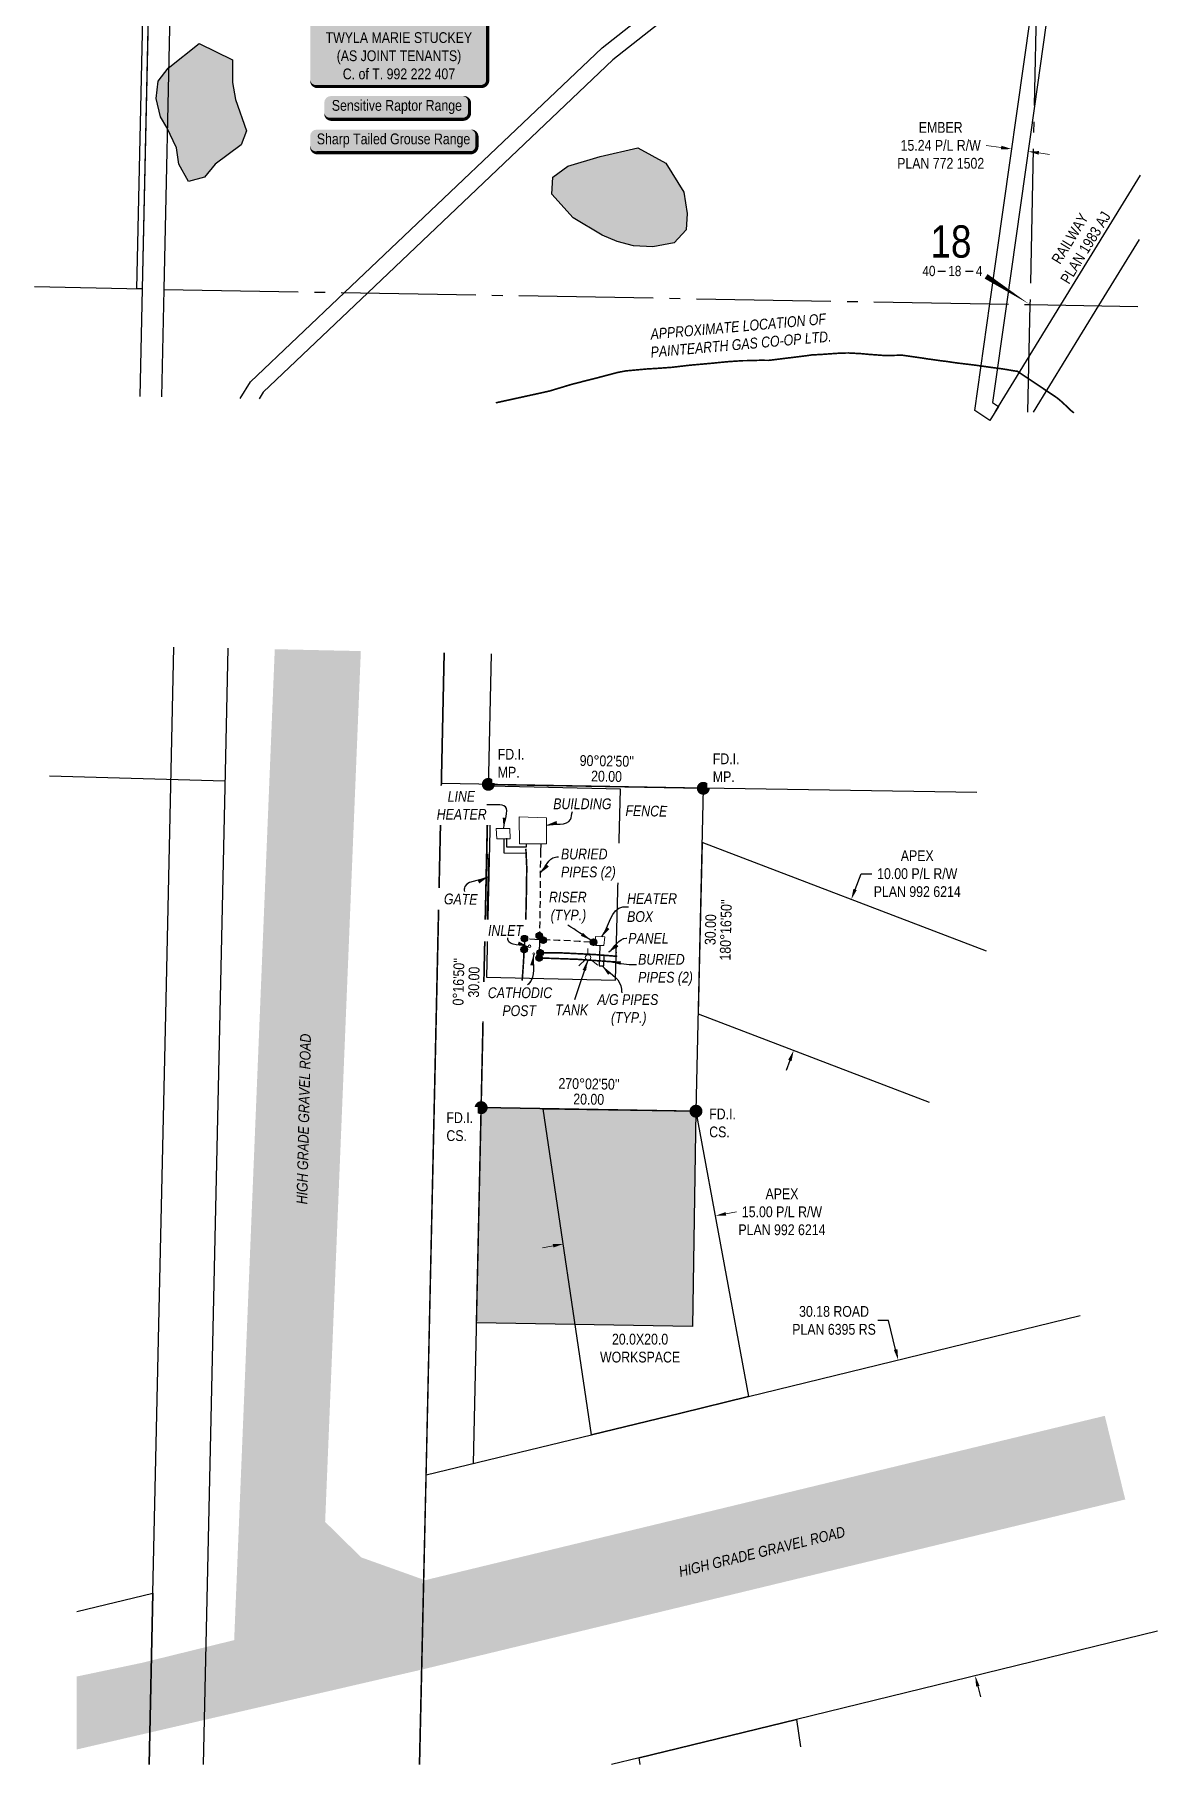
# Model space of a CAD drawing. Extents: x 388722 to 394158, y 5809937 to 5812852.
# Drawn here: x 391410 to 392453, y 5809937 to 5811544 of the extents above; entities that cross this region are included whole.
import ezdxf
from ezdxf.enums import TextEntityAlignment as Align

# ---------------------------------------------------------------- set-up
doc = ezdxf.new("R2010")
doc.units = 0
doc.header["$LTSCALE"] = 5
doc.header["$PDSIZE"] = 0.5
for name, pattern in [('DASHDOT', [25.4, 12.7, -6.35, 0, -6.35]), ('foc-QUARTERLINE', [33, 25, -3, 2, -3]), ('UG_PIPE', [1.875, 1.25, -0.625])]:
    doc.linetypes.add(name, pattern=pattern)
doc.layers.get('Defpoints').update_dxf_attribs({"color": 9})
for name, color, linetype in [('10', 1, 'Continuous'), ('9', 3, 'Continuous'), ('AS-FENCE', 48, 'foc-FENCE'), ('AS-PIPE-AG', 44, 'Continuous'), ('AS-PIPE-UG', 44, 'UG_PIPE'), ('AS-ROADS', 254, 'Continuous'), ('AS-SYMBOL', 7, 'Continuous'), ('AS-WILDLIFE-BLOCK', 131, 'Continuous'), ('C-RW', 13, 'Continuous'), ('CG-NOTES', 7, 'Continuous'), ('F-RW', 190, 'Continuous'), ('L-BD', 7, 'Continuous'), ('L-MON', 1, 'Continuous'), ('L-SEC', 7, 'Continuous'), ('L-SECLBL', 7, 'Continuous'), ('L-SECQ', 8, 'foc-QUARTERLINE'), ('L-TITLEDB', 4, 'Continuous'), ('L-TITLEDB-T', 4, 'Continuous'), ('P-APEX RECON-TWS', 104, 'Continuous'), ('P-APEX RECON-TWS-H', 111, 'Continuous'), ('T-WATER', 160, 'Continuous'), ('T-WATER-H', 133, 'Continuous')]:
    doc.layers.add(name, color=color, linetype=linetype)
for name, color, linetype, lineweight in [('AS-GENERAL', 48, 'Continuous', 18), ('AS-RECON EXISTING', 151, 'DASHDOT', 40), ('C-RW-T', 13, 'Continuous', 9), ('F-RW-T', 190, 'Continuous', 9), ('P-APEX RECON-TWS-T', 104, 'Continuous', 9), ('T-TEXT', 48, 'Continuous', 18)]:
    doc.layers.add(name, color=color, linetype=linetype, lineweight=lineweight)
doc.styles.add('80', font='ARIALN.TTF', dxfattribs={"height": 10})
doc.styles.add('80CG', font='ARIALN.TTF', dxfattribs={"height": 10})
doc.styles.add('80L', font='ARIALN.TTF', dxfattribs={"height": 10})
doc.styles.add('80LS', font='ARIALNI.TTF', dxfattribs={"height": 10})
doc.styles.add('foc-LtypeFont', font='ARIALN.TTF', dxfattribs={"height": 7.35})
doc.styles.add('SIMPLEX', font='ARIALN.TTF')
doc.linetypes.add('foc-FENCE', pattern='A,10,-1,["X",foc-LtypeFont,S=0.2,R=0,X=-0.625,Y=-0.75],-1.24', length=12.24)
doc.dimstyles.new('Compass 5 000', dxfattribs={"dimscale": 5, "dimtxt": 9, "dimasz": 2, "dimexe": 0.2, "dimexo": 0.0625, "dimgap": 0.5, "dimtad": 0, "dimtih": 1, "dimtoh": 1, "dimzin": 0, "dimdsep": 46, "dimtxsty": '80CG', "dimcen": 0.1, "dimse1": 1, "dimse2": 1, "dimclrd": 256, "dimclrt": 256, "dimaunit": 1, "dimadec": 4, "dimazin": 0, "dimtfac": 0.06, "dimtofl": 0, "dimtmove": 0, "dimatfit": 1, "dimfxl": 0.2, "dimtolj": 1, "dimtzin": 0, "dimlwd": -1, "dimarcsym": 0})

# ---------------------------------------------------------------- blocks, each defined once
blk = doc.blocks.new('L-SECLBL')
at = {"layer": '9', "color": 7}
for p, q in [((-5.1, -27.8), (-12.3, -27.8)), ((20.7, -27.8), (13.5, -27.8))]:
    blk.add_line(p, q, dxfattribs=at)
at = {"layer": '10', "color": 2, "style": 'SIMPLEX'}
blk.add_attdef('SEC', text='', height=30, dxfattribs=at).set_placement((0, 0), align=Align.MIDDLE)
at = {"layer": '10', "color": 5, "style": '80L'}
blk.add_attdef('TWP', text='', height=9.5, dxfattribs=at).set_placement((-14.4, -27.4), align=Align.MIDDLE_RIGHT)
blk.add_attdef('RGE', text='', height=9.5, dxfattribs=at).set_placement((3.6, -27.4), align=Align.MIDDLE_CENTER)
blk.add_attdef('MER', text='', height=9.5, dxfattribs=at).set_placement((23.2, -27.4), align=Align.MIDDLE_LEFT)
blk = doc.blocks.new('*D373')
at = {"layer": 'Defpoints', "color": 0, "transparency": 16777216}
for p in [(392317.9, 5811437.4), (392313.1, 5811403.5), (392328.3, 5811401.4)]:
    blk.add_point(p, dxfattribs=at)
at = {"layer": 'F-RW-T', "transparency": 16777216}
for p, q in [((392308, 5811438.8), (392294, 5811440.8)), ((392343, 5811433.9), (392352.9, 5811432.5))]:
    blk.add_line(p, q, dxfattribs=at)
for points in [[(392308.3, 5811440.5), (392307.8, 5811437.2), (392317.9, 5811437.4)], [(392343.2, 5811435.5), (392342.8, 5811432.2), (392333.1, 5811435.3)]]:
    blk.add_solid(points, dxfattribs=at)
at = {"layer": 'F-RW-T', "transparency": 16777216, "insert": (392251.8, 5811440.8), "char_height": 10, "attachment_point": 5, "style": '80CG'}
blk.add_mtext('\\A1;EMBER\\P15.24 P/L R/W\\PPLAN 772 1502', dxfattribs=at)
blk = doc.blocks.new('*U378')
h = blk.add_hatch(color=59)
edge = h.paths.add_edge_path()
edge.add_line((-76.5, -37), (76.5, -37))
edge.add_arc((76.5, -31), 6, 270, 360)
edge.add_line((82.5, -31), (82.5, 29.5))
edge.add_arc((76.5, 29.5), 6, 0, 90)
edge.add_line((76.5, 35.5), (-76.5, 35.5))
edge.add_arc((-76.5, 29.5), 6, 90, 180)
edge.add_line((-82.5, 29.5), (-82.5, -31))
edge.add_arc((-76.5, -31), 6, 180, 270)
at = {"color": 1, "flags": 128}
blk.add_lwpolyline([(-76.5, -37, 3, 3, 0), (76.5, -37, 3, 3, 0.414214), (82.5, -31, 3, 3, 0), (82.5, 29.5, 3, 0, 0.414214), (76.5, 35.5, 0, 0, 0), (-76.5, 35.5, 0, 0, 0.414214), (-82.5, 29.5, 0, 0, 0), (-82.5, -31, 0, 3, 0.414214)], format="xyseb", close=True, dxfattribs=at)
blk.add_lwpolyline([(-60.1, -24.4, 0, 7.5, 0), (0, 0, 0, 0, 0)], format="xyseb", dxfattribs=at)
at = {"color": 1, "style": '80'}
blk.add_attdef('ENTER_TEXT_001', (-36, -5), '', height=10, dxfattribs=at)
blk = doc.blocks.new('*U451')
h = blk.add_hatch(color=255)
edge = h.paths.add_edge_path()
edge.add_line((-61.5, -11.5), (61.5, -11.5))
edge.add_arc((61.5, -5.5), 6, 270, 360)
edge.add_line((67.5, -5.5), (67.5, 4))
edge.add_arc((61.5, 4), 6, 0, 90)
edge.add_line((61.5, 10), (-61.5, 10))
edge.add_arc((-61.5, 4), 6, 90, 180)
edge.add_line((-67.5, 4), (-67.5, -5.5))
edge.add_arc((-61.5, -5.5), 6, 180, 270)
at = {"color": 131, "flags": 128}
blk.add_lwpolyline([(-61.5, -11.5, 3, 3, 0), (61.5, -11.5, 3, 3, 0.414214), (67.5, -5.5, 3, 3, 0), (67.5, 4, 3, 0, 0.414214), (61.5, 10, 0, 0, 0), (-61.5, 10, 0, 0, 0.414214), (-67.5, 4, 0, 0, 0), (-67.5, -5.5, 0, 3, 0.414214)], format="xyseb", close=True, dxfattribs=at)
at = {"color": 131, "style": '80'}
blk.add_attdef('ENTER_TEXT_001', (-36, -5), '', height=10, dxfattribs=at)
blk = doc.blocks.new('*U454')
h = blk.add_hatch(color=255)
edge = h.paths.add_edge_path()
edge.add_line((-71.5, -11.5), (71.5, -11.5))
edge.add_arc((71.5, -5.5), 6, 270, 360)
edge.add_line((77.5, -5.5), (77.5, 4))
edge.add_arc((71.5, 4), 6, 0, 90)
edge.add_line((71.5, 10), (-71.5, 10))
edge.add_arc((-71.5, 4), 6, 90, 180)
edge.add_line((-77.5, 4), (-77.5, -5.5))
edge.add_arc((-71.5, -5.5), 6, 180, 270)
at = {"color": 131, "flags": 128}
blk.add_lwpolyline([(-71.5, -11.5, 3, 3, 0), (71.5, -11.5, 3, 3, 0.414214), (77.5, -5.5, 3, 3, 0), (77.5, 4, 3, 0, 0.414214), (71.5, 10, 0, 0, 0), (-71.5, 10, 0, 0, 0.414214), (-77.5, 4, 0, 0, 0), (-77.5, -5.5, 0, 3, 0.414214)], format="xyseb", close=True, dxfattribs=at)
at = {"color": 131, "style": '80'}
blk.add_attdef('ENTER_TEXT_001', (-36, -5), '', height=10, dxfattribs=at)
blk = doc.blocks.new('RISER')
h = blk.add_hatch(color=255)
h.dxf.hatch_style = 1
edge = h.paths.add_edge_path()
edge.add_arc((0, 0), 0.7, 0, 360)
blk.add_hatch(color=48).paths.add_polyline_path([(0.58, -0.15), (-0.58, -0.15, 0.774597)])
at = {"color": 48}
blk.add_line((-0.58, -0.15), (0.58, -0.15), dxfattribs=at)
blk.add_circle((0, 0), 0.6, dxfattribs=at)
blk = doc.blocks.new('fdia')
at = {"color": 255, "const_width": 1}
blk.add_lwpolyline([(-0.5, 0, 1), (0.5, 0, 1)], format="xyb", close=True, dxfattribs=at)
blk = doc.blocks.new('Fdiaa')
blk.add_blockref('fdia', (0, 0))
blk = doc.blocks.new('fdib')
at = {"color": 1, "const_width": 1.6}
blk.add_lwpolyline([(-0.4, 0, 1), (0.4, 0, 1)], format="xyb", close=True, dxfattribs=at)
at = {"color": 1}
blk.add_circle((0, 0), 0.8, dxfattribs=at)
blk = doc.blocks.new('Fdibb')
blk.add_blockref('fdib', (0, 0))
blk = doc.blocks.new('fdicc')
for name in ['Fdibb', 'Fdiaa']:
    blk.add_blockref(name, (0, 0))
blk = doc.blocks.new('FDI')
blk.add_blockref('fdicc', (0, 0))
blk = doc.blocks.new('*D466')
at = {"layer": 'Defpoints', "color": 0, "transparency": 16777216}
for p in [(392212.3, 5810313), (392165.4, 5810301.5), (392237.1, 5810008.3)]:
    blk.add_point(p, dxfattribs=at)
at = {"layer": 'L-TITLEDB-T', "transparency": 16777216}
for p, q in [((392203.4, 5810349.7), (392193.4, 5810349.7)), ((392209.9, 5810322.7), (392203.4, 5810349.7)), ((392286.3, 5810010), (392288.7, 5810000.3))]:
    blk.add_line(p, q, dxfattribs=at)
for points in [[(392211.6, 5810323.1), (392208.3, 5810322.3), (392212.3, 5810313)], [(392287.9, 5810010.4), (392284.7, 5810009.7), (392283.9, 5810019.8)]]:
    blk.add_solid(points, dxfattribs=at)
at = {"layer": 'L-TITLEDB-T', "transparency": 16777216, "insert": (392152.7, 5810349.7), "char_height": 10, "attachment_point": 5, "style": '80CG'}
blk.add_mtext('\\A1;30.18 ROAD\\PPLAN 6395 RS', dxfattribs=at)
blk = doc.blocks.new('*D467')
at = {"layer": 'C-RW-T', "transparency": 16777216}
for p, q in [((392052.2, 5810448.7), (392062.1, 5810450.5)), ((391891.6, 5810419), (391881.8, 5810417.2))]:
    blk.add_line(p, q, dxfattribs=at)
for points in [[(392051.9, 5810450.3), (392052.5, 5810447), (392042.4, 5810446.9)], [(391891.3, 5810420.7), (391891.9, 5810417.4), (391901.4, 5810420.8)]]:
    blk.add_solid(points, dxfattribs=at)
at = {"layer": 'Defpoints', "color": 0, "transparency": 16777216}
for p in [(392040.1, 5810459.3), (392042.4, 5810446.9), (391899.2, 5810433.2)]:
    blk.add_point(p, dxfattribs=at)
at = {"layer": 'C-RW-T', "transparency": 16777216, "insert": (392104.3, 5810450.5), "char_height": 10, "attachment_point": 5, "style": '80CG'}
blk.add_mtext('\\A1;APEX\\P15.00 P/L R/W\\PPLAN 992 6214', dxfattribs=at)
blk = doc.blocks.new('*D476')
at = {"layer": 'C-RW', "transparency": 16777216}
for p, q in [((392172.3, 5810749.9), (392177.8, 5810764.5)), ((392177.8, 5810764.5), (392187.8, 5810764.5)), ((392111.6, 5810591.1), (392108.1, 5810581.8))]:
    blk.add_line(p, q, dxfattribs=at)
for points in [[(392170.7, 5810750.5), (392173.8, 5810749.3), (392168.7, 5810740.6)], [(392110.1, 5810591.7), (392113.2, 5810590.5), (392115.2, 5810600.5)]]:
    blk.add_solid(points, dxfattribs=at)
at = {"layer": 'Defpoints', "color": 0, "transparency": 16777216}
for p in [(392168.7, 5810740.6), (392216.4, 5810722.4), (392162.9, 5810582.3)]:
    blk.add_point(p, dxfattribs=at)
at = {"layer": 'C-RW', "transparency": 16777216, "insert": (392230, 5810764.5), "char_height": 10, "attachment_point": 5, "style": '80CG'}
blk.add_mtext('\\A1;APEX\\P10.00 P/L R/W\\PPLAN 992 6214', dxfattribs=at)

msp = doc.modelspace()

# ---------------------------------------------------------------- hatches: boundary and pattern name
at = {"layer": 'AS-ROADS'}
h = msp.add_hatch(color=256, dxfattribs=at)
h.dxf.hatch_style = 1
h.paths.add_polyline_path([(392423.304, 5810183.445), (392404.325, 5810261.131), (391772.675, 5810108.486), (391713.398, 5810129.657), (391679.829, 5810162.633), (391712.985, 5810971.253), (391633.02, 5810972.993), (391595.291, 5810052.842), (391509.22, 5810031.69), (391449.047, 5810019.065), (391449.047, 5809951.315), (391768.257, 5810025.147)])
at = {"layer": 'P-APEX RECON-TWS-H'}
h = msp.add_hatch(color=256, dxfattribs=at)
h.dxf.hatch_style = 1
h.paths.add_polyline_path([(392024.41, 5810543.987), (392021.105, 5810344.09), (391820.383, 5810347.408), (391824.81, 5810547.287)])
at = {"layer": 'T-WATER-H'}
h = msp.add_hatch(color=256, dxfattribs=at)
h.dxf.hatch_style = 1
h.paths.add_polyline_path([(391552.713, 5811407.452), (391543.722, 5811423.435), (391541.723, 5811438.42), (391532.779, 5811457.324), (391526.739, 5811467.39), (391522.742, 5811484.373), (391524.739, 5811500.357), (391533.998, 5811512.393), (391562.702, 5811535.321), (391593.672, 5811520.335), (391593.672, 5811499.357), (391596.669, 5811483.373), (391606.66, 5811454.402), (391601.664, 5811441.416), (391577.688, 5811423.434), (391567.699, 5811411.447)])
h = msp.add_hatch(color=256, dxfattribs=at)
h.dxf.hatch_style = 1
h.paths.add_polyline_path([(391984.288, 5811346.507), (391966.306, 5811347.506), (391951.321, 5811351.502), (391937.334, 5811357.496), (391910.362, 5811373.48), (391890.38, 5811395.458), (391891.38, 5811411.442), (391905.366, 5811421.432), (391935.336, 5811430.422), (391970.302, 5811438.413), (391996.276, 5811424.427), (392013.26, 5811397.454), (392016.256, 5811377.475), (392015.259, 5811362.49), (392004.268, 5811350.502)])

# ---------------------------------------------------------------- linework, layer by layer
at = {"layer": 'AS-FENCE', "flags": 128}
msp.add_lwpolyline([(391829.71, 5810668.437), (391949.74, 5810665.547), (391954.43, 5810842.897), (391833.68, 5810845.867)], close=True, dxfattribs=at)
at = {"layer": 'AS-GENERAL', "flags": 128}
for points in [[(391851.78, 5810796.987), (391851.3, 5810806.547), (391838.88, 5810806.367), (391839.33, 5810796.897)], [(391860.34, 5810792.317), (391860.2, 5810817.227), (391885.4, 5810816.567), (391885.46, 5810792.127)], [(391939.64, 5810705.887), (391938.66, 5810697.797), (391931.23, 5810697.767), (391931.19, 5810706.117)]]:
    msp.add_lwpolyline(points, close=True, dxfattribs=at)
at = {"layer": 'AS-GENERAL', "const_width": 1, "flags": 128}
for points in [[(391830.9, 5810782.767), (391831.52, 5810772.277)], [(391831.44, 5810772.247), (391830.24, 5810720.867)]]:
    msp.add_lwpolyline(points, dxfattribs=at)
at = {"layer": 'AS-GENERAL', "flags": 128}
for points in [[(391924.01, 5810695.077), (391924.035, 5810689.332)], [(391915.59, 5810679.047), (391922.126, 5810685.215)], [(391933.08, 5810679.637), (391926.158, 5810685.197)]]:
    msp.add_lwpolyline(points, dxfattribs=at)
at = {"layer": 'AS-GENERAL'}
for points in [[(391943.355, 5810691.998), (391943.551, 5810691.998), (391943.551, 5810691.798), (391943.355, 5810691.798)], [(391950.713, 5810691.418), (391950.909, 5810691.418), (391950.909, 5810691.219), (391950.713, 5810691.219)]]:
    msp.add_lwpolyline(points, close=True, dxfattribs=at)
for centre, radius in [((391869.77, 5810697.177), 1.189), ((391873.82, 5810690.117), 0.899), ((391924.149, 5810686.778), 2.556)]:
    msp.add_circle(centre, radius, dxfattribs=at)
at = {"layer": 'AS-PIPE-AG', "flags": 128}
for points in [[(391866.32, 5810787.567), (391866.39, 5810783.437), (391846.31, 5810783.477), (391846.29, 5810796.437)], [(391866.51, 5810791.757), (391866.55, 5810789.097), (391848.65, 5810789.137), (391848.78, 5810797.637)], [(391880.29, 5810785.757), (391880.49, 5810791.797)], [(391865.32, 5810707.577), (391864.8, 5810694.097)], [(391864.97, 5810704.287), (391879.57, 5810703.377)], [(391879.16, 5810707.107), (391878.56, 5810685.887)], [(391935.04, 5810697.427), (391934.53, 5810678.947), (391938.76, 5810679.047), (391939.22, 5810688.457), (391933.74, 5810689.247)]]:
    msp.add_lwpolyline(points, dxfattribs=at)
at = {"layer": 'AS-PIPE-UG', "flags": 128}
for points in [[(391880.02, 5810785.857), (391879.61, 5810768.177), (391879.65, 5810745.897), (391879.31, 5810725.017), (391878.78, 5810706.987)], [(391882.74, 5810703.417), (391896.61, 5810702.947), (391915.94, 5810701.997), (391929.24, 5810701.057)]]:
    msp.add_lwpolyline(points, dxfattribs=at)
at = {"layer": 'AS-RECON EXISTING', "const_width": 1.499, "flags": 128}
msp.add_lwpolyline([(391838.405, 5811201.79), (391880.512, 5811210.998), (391888.484, 5811212.793), (391908.705, 5811218.882), (391926.712, 5811223.507), (391930.683, 5811224.459), (391951.402, 5811229.934), (391959.241, 5811231.441), (391978.362, 5811233.175), (391989.789, 5811233.876), (392002.04, 5811234.752), (392006.325, 5811235.263), (392018.631, 5811236.704), (392039.744, 5811238.578), (392047.454, 5811239.364), (392054.745, 5811240.043), (392058.309, 5811240.274), (392068.159, 5811240.917), (392071.419, 5811240.94), (392075.377, 5811241.063), (392083.738, 5811241.289), (392087.718, 5811241.274), (392091.673, 5811241.209), (392095.736, 5811241.655), (392121.147, 5811244.797), (392128.176, 5811245.648), (392131.778, 5811246.228), (392141.981, 5811246.783), (392158.05, 5811247.908), (392166.023, 5811248.081), (392177.625, 5811247.473), (392185.182, 5811246.774), (392200.778, 5811245.639), (392204.576, 5811245.73), (392211.561, 5811245.928), (392215.428, 5811246.112), (392235.848, 5811243.176), (392238.67, 5811242.7), (392245.572, 5811241.755), (392252.945, 5811240.7), (392256.65, 5811240.312), (392264.725, 5811239.092), (392268.744, 5811238.574), (392276.907, 5811237.607), (392284.716, 5811236.635), (392288.412, 5811236.142), (392298.696, 5811234.678), (392305.715, 5811233.76), (392309.189, 5811233.281), (392312.965, 5811232.712), (392319.759, 5811231.502), (392323.032, 5811231.101), (392356.953, 5811208.428), (392360.26, 5811206.156), (392363.368, 5811203.547), (392366.466, 5811200.718), (392369.606, 5811197.764), (392372.601, 5811194.851), (392375.626, 5811192.445)], dxfattribs=at)
at = {"layer": 'AS-RECON EXISTING', "color": 240, "ltscale": 0.2, "const_width": 1.499, "flags": 128}
for points in [[(391865.34, 5810707.537), (391866.33, 5810723.897), (391866.8, 5810744.807), (391867.18, 5810770.067), (391866.37, 5810787.367)], [(391862.93, 5810665.337), (391864.17, 5810682.797), (391864.95, 5810699.447)], [(391950.96, 5810682.457), (391914.21, 5810685.057), (391878.71, 5810686.307)]]:
    msp.add_lwpolyline(points, dxfattribs=at)
at = {"layer": 'AS-RECON EXISTING', "ltscale": 0.2, "const_width": 1.499, "flags": 128}
msp.add_lwpolyline([(391879.68, 5810691.077), (391900, 5810690.947), (391929.77, 5810689.517), (391951.21, 5810687.807)], dxfattribs=at)
at = {"layer": 'C-RW', "flags": 128}
for points in [[(391831.46, 5810847.497), (392031.2, 5810843.847), (392024.41, 5810543.987), (391824.81, 5810547.287)], [(392073.37, 5810279.027), (392010.42, 5810263.747), (391927.21, 5810243.457), (391882.435, 5810546.334), (392024.41, 5810543.987)]]:
    msp.add_lwpolyline(points, close=True, dxfattribs=at)
for points in [[(392294.488, 5810692.572), (392030.06, 5810793.497), (392026.456, 5810634.334), (392241.003, 5810552.44)], [(391972.441, 5809937.442), (391971.53, 5809943.607), (392117.68, 5809979.187), (392121.452, 5809953.674)]]:
    msp.add_lwpolyline(points, dxfattribs=at)
at = {"layer": 'F-RW', "flags": 128}
msp.add_lwpolyline([(391600.927, 5811205.92), (391610.371, 5811221.223), (391697.963, 5811304.186), (391937.291, 5811531.532), (392347.157, 5811854.164), (392395.539, 5811892.243), (392410.953, 5811904.402), (392412.716, 5812030.712), (392427.694, 5812030.523), (392425.852, 5811897.039), (392410.646, 5811885.065), (392395.231, 5811872.898), (392347.092, 5811835.009), (391947.116, 5811520.178), (391719.386, 5811303.795), (391622.14, 5811211.614), (391618.435, 5811205.616)], dxfattribs=at)
msp.add_lwpolyline([(392300.032, 5811202.061), (392305.573, 5811198.382), (392297.593, 5811185.394), (392283.607, 5811194.678), (392297.599, 5811293.785), (392341.819, 5811606.047), (392345.168, 5811629.842), (392395.231, 5811872.898), (392395.539, 5811892.243), (392397.669, 5812030.904), (392412.716, 5812030.712), (392410.953, 5811904.402), (392410.646, 5811885.065), (392410.429, 5811871.216), (392360.175, 5811627.238), (392339.082, 5811477.323), (392312.944, 5811293.517)], close=True, dxfattribs=at)
at = {"layer": 'L-SEC'}
for p, q in [((391527.651, 5812110.497), (391509.749, 5811307.483)), ((391547.755, 5812110.049), (391529.853, 5811307.034)), ((391509.749, 5811307.483), (391507.506, 5811207.545)), ((391529.853, 5811307.032), (391527.613, 5811207.196)), ((391589.486, 5810973.94), (391586.982, 5810858.885)), ((391790.53, 5810969.566), (391788.027, 5810854.511)), ((391423.806, 5810855.334), (391586.764, 5810850.891)), ((391586.982, 5810858.885), (391566.439, 5809937.442)), ((391788.025, 5810854.403), (391787.393, 5810826.053)), ((391787.062, 5810811.231), (391767.582, 5809937.442))]:
    msp.add_line(p, q, dxfattribs=at)
at = {"layer": 'L-SEC', "flags": 128}
msp.add_lwpolyline([(392285.336, 5810839.875), (392031.2, 5810843.847), (391787.889, 5810848.293)], dxfattribs=at)
at = {"layer": 'L-SECLBL', "flags": 128}
msp.add_lwpolyline([(392334.711, 5811293.059, 0, 4.998, 0), (392294.01, 5811319.242, 4.998, 4.998, 0)], format="xyseb", dxfattribs=at)
at = {"layer": 'L-SECQ'}
for p, q in [((392352.273, 5812097.597), (392334.711, 5811293.059)), ((391409.815, 5811309.906), (391509.749, 5811307.483)), ((391529.853, 5811307.032), (392334.711, 5811293.059)), ((392334.711, 5811293.059), (392332.531, 5811193.195)), ((392334.711, 5811293.059), (392434.866, 5811291.32))]:
    msp.add_line(p, q, dxfattribs=at)
at = {"layer": 'L-TITLEDB', "flags": 128}
for points in [[(391525.391, 5812009.125), (391523.895, 5811942.018), (391523.557, 5811926.865), (391519.831, 5811759.741), (391519.409, 5811740.809), (391509.749, 5811307.483), (391504.752, 5811307.604), (391514.412, 5811740.92), (391514.834, 5811759.852), (391518.56, 5811926.977), (391518.898, 5811942.13), (391520.341, 5812007.897)], [(392302.705, 5811193.714), (392305.573, 5811198.382), (392363.474, 5811292.631), (392437.509, 5811413.152)], [(392436.213, 5811353.41), (392398.503, 5811292.017), (392337.738, 5811193.104)], [(391516.205, 5809937.442), (391519.74, 5810096.497), (391525.89, 5810373.547), (391532, 5810647.567), (391536.74, 5810860.267), (391539.237, 5810975.033)], [(391589.486, 5810973.94), (391586.982, 5810858.885), (391566.439, 5809937.442)], [(391787.393, 5810826.053), (391788.025, 5810854.403), (391790.53, 5810969.566)], [(391834.143, 5810968.618), (391817.492, 5810216.917)], [(391773.576, 5810206.294), (391787.062, 5810811.231)], [(391767.582, 5809937.442), (391773.576, 5810206.294), (391927.21, 5810243.457), (392010.42, 5810263.747), (392073.37, 5810279.027), (392381.561, 5810354.316)], [(391449.047, 5810079.454), (391519.74, 5810096.497), (391516.205, 5809937.442)], [(392453.208, 5810061.034), (392117.68, 5809979.187), (391971.53, 5809943.607), (391945.915, 5809937.442)]]:
    msp.add_lwpolyline(points, dxfattribs=at)
at = {"layer": 'P-APEX RECON-TWS'}
msp.add_lwpolyline([(392024.41, 5810543.987), (392021.105, 5810344.09), (391820.383, 5810347.408), (391824.81, 5810547.287)], close=True, dxfattribs=at)
at = {"layer": 'T-WATER'}
for points in [[(391552.713, 5811407.452), (391543.722, 5811423.435), (391541.723, 5811438.42), (391532.779, 5811457.324), (391526.739, 5811467.39), (391522.742, 5811484.373), (391524.739, 5811500.357), (391533.998, 5811512.393), (391562.702, 5811535.321), (391593.672, 5811520.335), (391593.672, 5811499.357), (391596.669, 5811483.373), (391606.66, 5811454.402), (391601.664, 5811441.416), (391577.688, 5811423.434), (391567.699, 5811411.447), (391552.713, 5811407.452)], [(391984.288, 5811346.507), (391966.306, 5811347.506), (391951.321, 5811351.502), (391937.334, 5811357.496), (391910.362, 5811373.48), (391890.38, 5811395.458), (391891.38, 5811411.442), (391905.366, 5811421.432), (391935.336, 5811430.422), (391970.302, 5811438.413), (391996.276, 5811424.427), (392013.26, 5811397.454), (392016.256, 5811377.475), (392015.259, 5811362.49), (392004.268, 5811350.502), (391984.288, 5811346.507)]]:
    msp.add_lwpolyline(points, close=True, dxfattribs=at)

# ---------------------------------------------------------------- block references
at = {"layer": 'AS-SYMBOL', "xscale": 4.9981213, "yscale": 4.9981213, "zscale": 4.9981213}
for p in [(391882.52, 5810702.817), (391929.18, 5810700.947), (391878.71, 5810686.307)]:
    msp.add_blockref('RISER', p, dxfattribs=at)
at = {"layer": 'AS-WILDLIFE-BLOCK'}
ref = msp.add_blockref('*U451', (391746.51, 5811476.598), dxfattribs=dict(at, xscale=0.99962426, yscale=0.99962426, zscale=0.99962426))
ref.add_attrib('ENTER_TEXT_001', 'Sensitive Raptor Range', (391686.028, 5811472.981), dxfattribs={"layer": '0', "color": 131, "height": 9.99624, "style": '80'})
ref = msp.add_blockref('*U454', (391743.392, 5811445.482), dxfattribs=dict(at, xscale=0.99962426, yscale=0.99962426, zscale=0.99962426))
ref.add_attrib('ENTER_TEXT_001', 'Sharp Tailed Grouse Range', (391672.085, 5811441.865), dxfattribs={"layer": '0', "color": 131, "height": 9.99624, "style": '80'})
at = {"layer": 'CG-NOTES'}
ref = msp.add_blockref('*U378', (391748.438, 5811532.512), dxfattribs=dict(at, xscale=0.99962426, yscale=0.99962426, zscale=0.99962426))
ref.add_attrib('ENTER_TEXT_001', 'EUGENE WILFORD STUCKEY', (391667.234, 5811552.767), dxfattribs={"layer": '0', "color": 1, "height": 9.99624, "style": '80'})
ref.add_attrib('ENTER_TEXT_002', 'TWYLA MARIE STUCKEY', (391680.265, 5811535.929), dxfattribs={"layer": '0', "color": 1, "height": 9.99624, "style": '80'})
ref.add_attrib('ENTER_TEXT_003', '(AS JOINT TENANTS)', (391690.551, 5811519.091), dxfattribs={"layer": '0', "color": 1, "height": 9.99624, "style": '80'})
ref.add_attrib('ENTER_TEXT_004', 'C. of T. 992 222 407', (391696.227, 5811502.254), dxfattribs={"layer": '0', "color": 1, "height": 9.99624, "style": '80'})
at = {"layer": 'L-MON', "xscale": 4.9981213, "yscale": 4.9981213, "zscale": 4.9981213}
for p in [(392031.2, 5810843.847), (391824.81, 5810547.287), (392024.41, 5810543.987)]:
    msp.add_blockref('FDI', p, dxfattribs=at)
at = {"layer": 'L-SECLBL', "xscale": 0.99962426, "yscale": 0.99962426, "zscale": 0.99962426}
msp.add_blockref('L-SECLBL', (392261.326, 5811351.61), dxfattribs=at).add_auto_attribs({'SEC': '18', 'TWP': '40', 'RGE': '18', 'MER': '4'})

# ---------------------------------------------------------------- texts
at = {"layer": 'AS-RECON EXISTING', "insert": (391980, 5811270.304), "char_height": 9.99624, "attachment_point": 1, "rotation": 5.073857, "style": '80L'}
msp.add_mtext_dynamic_manual_height_columns('\\pi1.7691;{\\fArial Narrow|b0|i1|c0|p34;APPROXIMATE LOCATION OF \\P\\pi0.35763;PAINTEARTH GAS CO-OP LTD.}', width=167.6307, gutter_width=50, heights=[0], dxfattribs=at)
at = {"layer": 'L-BD', "style": '80L'}
for s, height, rotation, p in [("90°02'50''", 9.9962, 358.9531, (391941.569, 5810869.23)), ('20.00', 9.9962, 358.9531, (391941.309, 5810854.988)), ('30.00', 9.9962, 88.7028, (392037.874, 5810712.605)), ("180°16'50''", 9.99624, 88.7028, (392052.115, 5810712.282)), ("0°16'50''", 9.9962, 88.731, (391803.764, 5810664.163)), ('30.00', 9.9962, 88.731, (391818.005, 5810663.848)), ("270°02'50''", 9.99624, 359.0528, (391925.003, 5810569.375)), ('20.00', 9.9962, 359.0528, (391924.767, 5810555.132))]:
    msp.add_text(s, height=height, rotation=rotation, dxfattribs=at).set_placement(p, align=Align.MIDDLE)
at = {"layer": 'L-TITLEDB-T', "insert": (392347.962, 5811324.843), "char_height": 9.99624, "attachment_point": 1, "rotation": 58.437841, "style": '80L'}
msp.add_mtext_dynamic_manual_height_columns('\\pi11.881;RAILWAY \\P\\pi0.50375;PLAN 1983 AJ', width=74.3292, gutter_width=50, heights=[0], dxfattribs=at)
at = {"layer": 'T-TEXT', "style": '80LS'}
for rotation, p in [(88.722844, (391659.92, 5810536.761)), (13.708755, (392085.666, 5810135.061))]:
    msp.add_text('HIGH GRADE GRAVEL ROAD', height=9.99624, rotation=rotation, dxfattribs=at).set_placement(p, align=Align.MIDDLE_CENTER)
at = {"layer": 'T-TEXT', "char_height": 9.99624, "attachment_point": 1, "style": '80L'}
for s, width, insert in [('\\pi0.30902;{\\fArial Narrow|b0|i1|c0|p34;BUILDING}', 54.06317, (391891.495, 5810834.417)), ('\\pi0.33274;{\\fArial Narrow|b0|i1|c0|p34;RISER\\P\\pi1.8431;(TYP.)}', 35.13411, (391887.511, 5810747.822))]:
    msp.add_mtext_dynamic_manual_height_columns(s, width=width, gutter_width=50, heights=[0], dxfattribs=dict(at, insert=insert))
at = {"layer": 'T-TEXT', "insert": (391958.705, 5810828.211), "char_height": 9.99624, "attachment_point": 1, "rotation": 358.953107, "style": '80L'}
msp.add_mtext_dynamic_manual_height_columns('\\pi0.33355;{\\fArial Narrow|b0|i1|c0|p34;FENCE}', width=39.42469, gutter_width=50, heights=[0], dxfattribs=at)

# ---------------------------------------------------------------- dimensions: what is measured, and where the dimension line sits
at = {"layer": 'C-RW'}
dim = msp.add_linear_dim(base=(392168.696, 5810740.583), p1=(392162.895, 5810582.254), p2=(392216.379, 5810722.384), angle=69.109447, text='APEX\\P10.00 P/L R/W\\PPLAN 992 6214', dimstyle='Compass 5 000', dxfattribs=at)
dim.commit()
dim.dimension.update_dxf_attribs({"geometry": '*D476', "text_midpoint": (392230.029, 5810764.459), "dimtype": 161})
at = {"layer": 'C-RW-T'}
dim = msp.add_linear_dim(base=(392042.356, 5810446.869), p1=(391899.154, 5810433.243), p2=(392040.063, 5810459.28), angle=10.469174, text='APEX\\P15.00 P/L R/W\\PPLAN 992 6214', dimstyle='Compass 5 000', override={"dimclrd": 256, "dimclrt": 256}, dxfattribs=at)
dim.commit()
dim.dimension.update_dxf_attribs({"geometry": '*D467', "text_midpoint": (392104.348, 5810450.523), "dimtype": 161})
at = {"layer": 'F-RW-T'}
dim = msp.add_linear_dim(base=(392317.942, 5811437.436), p1=(392328.279, 5811401.352), p2=(392313.135, 5811403.497), angle=171.939833, text='EMBER\\P15.24 P/L R/W\\PPLAN 772 1502', dimstyle='Compass 5 000', dxfattribs=at)
dim.commit()
dim.dimension.update_dxf_attribs({"geometry": '*D373', "text_midpoint": (392251.755, 5811440.833), "dimtype": 161})
at = {"layer": 'L-TITLEDB-T'}
dim = msp.add_linear_dim(base=(392212.317, 5810312.971), p1=(392237.056, 5810008.307), p2=(392165.426, 5810301.516), angle=103.728162, text='30.18 ROAD\\PPLAN 6395 RS', dimstyle='Compass 5 000', override={"dimclrd": 256, "dimclrt": 256}, dxfattribs=at)
dim.commit()
dim.dimension.update_dxf_attribs({"geometry": '*D466', "text_midpoint": (392152.748, 5810349.67), "dimtype": 161})

# ---------------------------------------------------------------- leaders
at = {"layer": 'T-TEXT', "path_type": 1}
for points in [[(391885.417, 5810809.576), (391907.859, 5810814.864), (391909.56, 5810822.229)], [(391926.797, 5810702.768), (391905.459, 5810716.678)]]:
    msp.add_leader(points, dimstyle='Compass 5 000', override={"dimgap": 0.5, "dimtad": 0}, dxfattribs=at)

# ---------------------------------------------------------------- next in the draw order: texts
at = {"layer": 'L-MON', "char_height": 9.9962, "attachment_point": 1, "style": '80L', "bg_fill": 2}
for s, insert in [('FD.I.\\PMP.', (392040.057, 5810876.238)), ('FD.I.\\PCS.', (392036.709, 5810546.437)), ('FD.I.\\PCS.', (391792.511, 5810542.973))]:
    msp.add_mtext_dynamic_manual_height_columns(s, width=23.94038, gutter_width=50, heights=[0], dxfattribs=dict(at, insert=insert))
at = {"layer": 'P-APEX RECON-TWS-T', "insert": (391972.463, 5810323.926), "char_height": 9.99624, "attachment_point": 5, "style": '80CG', "bg_fill": 2}
msp.add_mtext('\\A1;20.0X20.0\\PWORKSPACE', dxfattribs=at)
at = {"layer": 'T-TEXT', "char_height": 9.99624, "attachment_point": 1, "style": '80L', "bg_fill": 2}
for s, width, insert in [('\\pi10.502;{\\fArial Narrow|b0|i1|c0|p34;LINE \\P\\pi0.29739;HEATER}', 46.58704, (391783.181, 5810841.365)), ('{\\fArial Narrow|b0|i1|c0|p34;BURIED \\PPIPES (2)}', 50.36603, (391898.982, 5810787.82)), ('\\pi0.33246;{\\fArial Narrow|b0|i1|c0|p34;INLET}', 33.64025, (391830.832, 5810716.786)), ('\\pi0.57948;{\\fArial Narrow|b0|i1|c0|p34;CATHODIC\\P\\pi14.149;POST}', 60.0045, (391830.39, 5810658.991)), ('\\pi0.06066;{\\fArial Narrow|b0|i1|c0|p34;A/G PIPES\\P\\pi12.696;(TYP.)}', 56.83943, (391932.744, 5810652.659))]:
    msp.add_mtext_dynamic_manual_height_columns(s, width=width, gutter_width=50, heights=[0], dxfattribs=dict(at, insert=insert))
at = {"layer": 'T-TEXT', "insert": (391789.694, 5810746.195), "char_height": 9.99624, "attachment_point": 1, "rotation": 358.953107, "style": '80L', "bg_fill": 2}
msp.add_mtext_dynamic_manual_height_columns('\\pi0.61168;{\\fArial Narrow|b0|i1|c0|p34;GATE}', width=31.80532, gutter_width=50, heights=[0], dxfattribs=at)

# ---------------------------------------------------------------- next in the draw order: block references
at = {"layer": 'AS-SYMBOL', "xscale": 4.9981213, "yscale": 4.9981213, "zscale": 4.9981213}
for p in [(391878.78, 5810706.987), (391864.8, 5810694.097), (391864.97, 5810704.287), (391879.68, 5810691.077)]:
    msp.add_blockref('RISER', p, dxfattribs=at)
at = {"layer": 'L-MON', "xscale": 4.9981213, "yscale": 4.9981213, "zscale": 4.9981213}
msp.add_blockref('FDI', (391831.46, 5810847.497), dxfattribs=at)

# ---------------------------------------------------------------- next in the draw order: texts
at = {"layer": 'T-TEXT', "char_height": 9.99624, "attachment_point": 1, "style": '80L', "bg_fill": 2}
for s, width, insert in [('{\\fArial Narrow|b0|i1|c0|p34;HEATER BOX}', 46.58704, (391960.39, 5810746.408)), ('{\\fArial Narrow|b0|i1|c0|p34;BURIED \\PPIPES (2)}', 50.36603, (391970.655, 5810690.038))]:
    msp.add_mtext_dynamic_manual_height_columns(s, width=width, gutter_width=50, heights=[0], dxfattribs=dict(at, insert=insert))

# ---------------------------------------------------------------- next in the draw order: leaders
at = {"layer": 'T-TEXT', "path_type": 1}
for points in [[(391845.672, 5810806.466), (391847.322, 5810826.649), (391830.18, 5810828.501)], [(391879.616, 5810764.916), (391893.766, 5810779.961), (391896.633, 5810780.14)], [(391831.191, 5810761.569), (391809.085, 5810750.122), (391809.262, 5810748.098)], [(391868.692, 5810696.674), (391849.653, 5810703.416), (391849.511, 5810705.047)], [(391873.556, 5810689.258), (391869.512, 5810662.829), (391867.863, 5810661.325)], [(391937.097, 5810679.008), (391954.561, 5810660.499), (391955.384, 5810653.916)]]:
    msp.add_leader(points, dimstyle='Compass 5 000', override={"dimgap": 0.5, "dimtad": 0}, dxfattribs=at)

# ---------------------------------------------------------------- next in the draw order: texts
at = {"layer": 'L-MON', "insert": (391840.208, 5810880.479), "char_height": 9.9962, "attachment_point": 1, "style": '80L', "bg_fill": 2}
msp.add_mtext_dynamic_manual_height_columns('FD.I.\\PMP.', width=23.94038, gutter_width=50, heights=[0], dxfattribs=at)
at = {"layer": 'T-TEXT', "insert": (391892.856, 5810643.115), "char_height": 9.99624, "attachment_point": 1, "style": '80L', "bg_fill": 2}
msp.add_mtext_dynamic_manual_height_columns('\\pi0.76845;{\\fArial Narrow|b0|i1|c0|p34;TANK}', width=31.49836, gutter_width=50, heights=[0], dxfattribs=at)

# ---------------------------------------------------------------- next in the draw order: leaders
at = {"layer": 'T-TEXT', "path_type": 1}
for points in [[(391936.842, 5810705.963), (391956.347, 5810733.618), (391961.775, 5810733.618)], [(391944.605, 5810682.907), (391965.015, 5810680.245), (391969.1, 5810680.317)]]:
    msp.add_leader(points, dimstyle='Compass 5 000', override={"dimgap": 0.5, "dimtad": 0}, dxfattribs=at)

# ---------------------------------------------------------------- next in the draw order: texts
at = {"layer": 'T-TEXT', "insert": (391961.489, 5810709.546), "char_height": 9.99624, "attachment_point": 1, "style": '80L', "bg_fill": 2}
msp.add_mtext_dynamic_manual_height_columns('{\\fArial Narrow|b0|i1|c0|p34;PANEL}', width=37.28963, gutter_width=50, heights=[0], dxfattribs=at)

# ---------------------------------------------------------------- next in the draw order: leaders
at = {"layer": 'T-TEXT', "path_type": 1}
msp.add_leader([(391923.835, 5810684.241), (391911.563, 5810647.492)], dimstyle='Compass 5 000', override={"dimgap": 0.5, "dimtad": 0}, dxfattribs=at)

# ---------------------------------------------------------------- next in the draw order: leaders
msp.add_leader([(391943.551, 5810691.873), (391959.493, 5810704.719), (391960.08, 5810704.719)], dimstyle='Compass 5 000', override={"dimgap": 0.5, "dimtad": 0}, dxfattribs=at)

doc.saveas('drawing.dxf')
